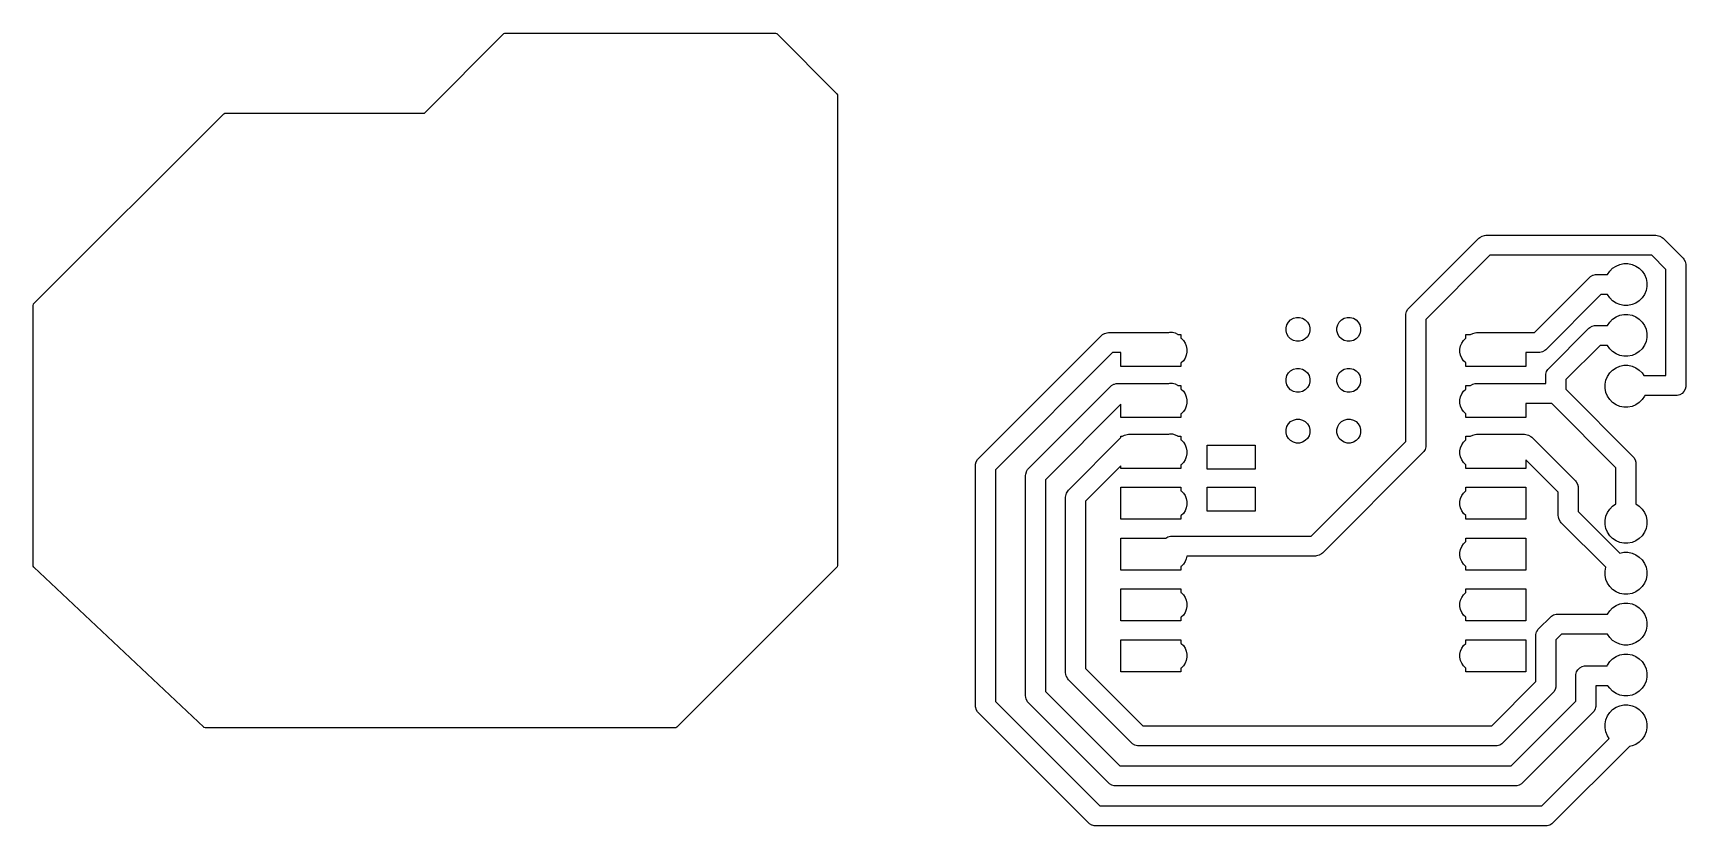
# Model space of a CAD drawing. Extents: x 37.4 to 120, y -83.5 to -43.9.
import ezdxf

# ---------------------------------------------------------------- set-up
doc = ezdxf.new("R2010")
doc.units = 0
doc.layers.add('BLACK', color=7, linetype='CONTINUOUS')

msp = doc.modelspace()

# ---------------------------------------------------------------- linework, layer by layer
at = {"layer": 'BLACK', "linetype": 'CONTINUOUS'}
for p, q in [((56.958578, -47.9), (60.929289, -43.929289)), ((60.929289, -43.929289), (60.984357, -43.901231)), ((60.984357, -43.901231), (61, -43.9)), ((61, -43.9), (74.5, -43.9)), ((74.5, -43.9), (74.558779, -43.919098)), ((74.558779, -43.919098), (74.570711, -43.929289)), ((74.570711, -43.929289), (77.570711, -46.929289)), ((77.570711, -46.929289), (77.598769, -46.984357)), ((77.598769, -46.984357), (77.6, -47)), ((77.6, -47), (77.6, -70.5)), ((46.929289, -47.929289), (46.984357, -47.901231)), ((46.984357, -47.901231), (47, -47.9)), ((47, -47.9), (56.958578, -47.9)), ((37.429289, -57.429289), (46.929289, -47.929289)), ((106.146447, -57.646447), (109.646446, -54.146447)), ((109.646446, -54.146447), (109.69561, -54.103331)), ((109.69561, -54.103331), (109.695619, -54.103323)), ((109.695619, -54.103323), (109.808658, -54.03806)), ((109.808658, -54.03806), (109.934737, -54.004277)), ((109.934737, -54.004277), (109.934752, -54.004277)), ((109.934752, -54.004277), (110, -54)), ((110, -54), (118.5, -54)), ((118.5, -54), (118.565248, -54.004277)), ((118.565248, -54.004277), (118.565263, -54.004277)), ((118.565263, -54.004277), (118.691342, -54.03806)), ((118.691342, -54.03806), (118.804381, -54.103323)), ((118.804381, -54.103323), (118.804396, -54.103338)), ((118.804396, -54.103338), (118.853553, -54.146447)), ((118.853553, -54.146447), (119.853554, -55.146447)), ((110.207107, -55), (107, -58.207106)), ((118.292894, -55), (110.207107, -55)), ((119, -55.707106), (118.292894, -55)), ((119.853554, -55.146447), (119.896669, -55.195611)), ((119.896669, -55.195611), (119.896677, -55.195619)), ((119.896677, -55.195619), (119.96194, -55.308658)), ((119.96194, -55.308658), (119.96194, -55.308659)), ((119.96194, -55.308659), (119.995723, -55.434737)), ((112.432894, -58.86), (115.186446, -56.106447)), ((115.186446, -56.106447), (115.23561, -56.063331)), ((115.23561, -56.063331), (115.235619, -56.063323)), ((115.235619, -56.063323), (115.348658, -55.99806)), ((115.348658, -55.99806), (115.35738, -55.995723)), ((115.35738, -55.995723), (115.474737, -55.964277)), ((115.474737, -55.964277), (115.474752, -55.964277)), ((115.474752, -55.964277), (115.54, -55.96)), ((115.54, -55.96), (116.077346, -55.96)), ((116.077346, -55.96), (116.188339, -55.793887)), ((116.188339, -55.793887), (116.333887, -55.648339)), ((116.333887, -55.648339), (116.505033, -55.533983)), ((116.505033, -55.533983), (116.695201, -55.455213)), ((116.695201, -55.455213), (116.897082, -55.415056)), ((116.897082, -55.415056), (117.102918, -55.415056)), ((117.102918, -55.415056), (117.304799, -55.455213)), ((117.304799, -55.455213), (117.494967, -55.533983)), ((117.494967, -55.533983), (117.666113, -55.648339)), ((117.666113, -55.648339), (117.811661, -55.793887)), ((117.811661, -55.793887), (117.926017, -55.965033)), ((117.926017, -55.965033), (118.004787, -56.155201)), ((118.004787, -56.155201), (118.044944, -56.357082)), ((119, -61), (119, -55.707106)), ((119.995723, -55.434737), (119.995723, -55.434752)), ((119.995723, -55.434752), (120, -55.5)), ((120, -55.5), (120, -61.5)), ((115.747107, -56.96), (112.993553, -59.713553)), ((116.077346, -56.96), (115.747107, -56.96)), ((116.188339, -57.126113), (116.077346, -56.96)), ((117.926017, -56.954967), (117.811661, -57.126113)), ((118.004787, -56.764799), (117.926017, -56.954967)), ((118.044944, -56.562918), (118.004787, -56.764799)), ((118.044944, -56.357082), (118.044944, -56.562918)), ((37.4, -57.5), (37.419098, -57.441221)), ((37.4, -70.5), (37.4, -57.5)), ((37.419098, -57.441221), (37.429289, -57.429289)), ((106.004277, -57.934737), (106.03806, -57.808658)), ((106.03806, -57.808658), (106.103323, -57.695619)), ((106.103323, -57.695619), (106.103338, -57.695603)), ((106.103338, -57.695603), (106.146447, -57.646447)), ((116.333887, -57.271661), (116.188339, -57.126113)), ((116.505033, -57.386017), (116.333887, -57.271661)), ((116.695201, -57.464787), (116.505033, -57.386017)), ((116.897082, -57.504944), (116.695201, -57.464787)), ((117.102918, -57.504944), (116.897082, -57.504944)), ((117.304799, -57.464787), (117.102918, -57.504944)), ((117.494967, -57.386017), (117.304799, -57.464787)), ((117.666113, -57.271661), (117.494967, -57.386017)), ((117.811661, -57.126113), (117.666113, -57.271661)), ((100.015133, -58.621684), (100.055672, -58.47039)), ((100.015133, -58.778316), (100.015133, -58.621684)), ((100.055672, -58.47039), (100.133988, -58.334743)), ((100.133988, -58.334743), (100.244743, -58.223988)), ((100.244743, -58.223988), (100.38039, -58.145672)), ((100.38039, -58.145672), (100.531684, -58.105133)), ((100.531684, -58.105133), (100.688316, -58.105133)), ((100.688316, -58.105133), (100.83961, -58.145672)), ((100.83961, -58.145672), (100.975257, -58.223988)), ((100.975257, -58.223988), (101.086012, -58.334743)), ((101.086012, -58.334743), (101.164328, -58.47039)), ((101.164328, -58.47039), (101.204867, -58.621684)), ((101.204867, -58.621684), (101.204867, -58.778316)), ((102.555133, -58.621684), (102.595672, -58.47039)), ((102.555133, -58.778316), (102.555133, -58.621684)), ((102.595672, -58.47039), (102.673988, -58.334743)), ((102.673988, -58.334743), (102.784743, -58.223988)), ((102.784743, -58.223988), (102.92039, -58.145672)), ((102.92039, -58.145672), (103.071684, -58.105133)), ((103.071684, -58.105133), (103.228316, -58.105133)), ((103.228316, -58.105133), (103.37961, -58.145672)), ((103.37961, -58.145672), (103.515257, -58.223988)), ((103.515257, -58.223988), (103.626012, -58.334743)), ((103.626012, -58.334743), (103.704328, -58.47039)), ((103.704328, -58.47039), (103.744867, -58.621684)), ((103.744867, -58.621684), (103.744867, -58.778316)), ((106, -58), (106.004277, -57.934752)), ((106, -64.292894), (106, -58)), ((106.004277, -57.934752), (106.004277, -57.934737)), ((107, -58.207106), (107, -64.5)), ((115.146447, -58.646447), (115.19561, -58.603331)), ((115.19561, -58.603331), (115.195619, -58.603323)), ((115.195619, -58.603323), (115.308658, -58.53806)), ((115.308658, -58.53806), (115.434737, -58.504277)), ((115.434737, -58.504277), (115.434752, -58.504277)), ((115.434752, -58.504277), (115.5, -58.5)), ((115.5, -58.5), (116.077346, -58.5)), ((116.077346, -58.5), (116.188339, -58.333887)), ((116.188339, -58.333887), (116.333887, -58.188339)), ((116.333887, -58.188339), (116.505033, -58.073983)), ((116.505033, -58.073983), (116.695201, -57.995213)), ((116.695201, -57.995213), (116.897082, -57.955056)), ((116.897082, -57.955056), (117.102918, -57.955056)), ((117.102918, -57.955056), (117.304799, -57.995213)), ((117.304799, -57.995213), (117.494967, -58.073983)), ((117.494967, -58.073983), (117.666113, -58.188339)), ((117.666113, -58.188339), (117.811661, -58.333887)), ((117.811661, -58.333887), (117.926017, -58.505033)), ((117.926017, -58.505033), (118.004787, -58.695201)), ((84.646447, -65.146447), (90.786446, -59.006447)), ((90.786446, -59.006447), (90.83561, -58.963331)), ((90.83561, -58.963331), (90.835619, -58.963323)), ((90.835619, -58.963323), (90.948658, -58.89806)), ((90.948658, -58.89806), (90.952308, -58.897082)), ((90.952308, -58.897082), (91.074737, -58.864277)), ((91.074737, -58.864277), (91.074752, -58.864277)), ((91.074752, -58.864277), (91.14, -58.86)), ((91.14, -58.86), (94.156058, -58.86)), ((94.156058, -58.86), (94.214737, -58.844277)), ((94.214737, -58.844277), (94.345263, -58.844277)), ((94.345263, -58.844277), (94.471342, -58.87806)), ((94.471342, -58.87806), (94.58438, -58.943324)), ((94.58438, -58.943324), (94.603396, -58.96)), ((94.603396, -58.96), (94.765, -58.96)), ((94.765, -58.96), (94.765, -59.13657)), ((94.765, -59.13657), (94.772515, -59.141592)), ((94.772515, -59.141592), (94.883408, -59.252485)), ((94.883408, -59.252485), (94.970537, -59.382883)), ((94.970537, -59.382883), (95.030552, -59.527772)), ((100.055672, -58.92961), (100.015133, -58.778316)), ((100.133988, -59.065257), (100.055672, -58.92961)), ((100.244743, -59.176012), (100.133988, -59.065257)), ((100.38039, -59.254328), (100.244743, -59.176012)), ((100.531684, -59.294867), (100.38039, -59.254328)), ((100.688316, -59.294867), (100.531684, -59.294867)), ((100.83961, -59.254328), (100.688316, -59.294867)), ((100.975257, -59.176012), (100.83961, -59.254328)), ((101.086012, -59.065257), (100.975257, -59.176012)), ((101.164328, -58.92961), (101.086012, -59.065257)), ((101.204867, -58.778316), (101.164328, -58.92961)), ((102.595672, -58.92961), (102.555133, -58.778316)), ((102.673988, -59.065257), (102.595672, -58.92961)), ((102.784743, -59.176012), (102.673988, -59.065257)), ((102.92039, -59.254328), (102.784743, -59.176012)), ((103.071684, -59.294867), (102.92039, -59.254328)), ((103.228316, -59.294867), (103.071684, -59.294867)), ((103.37961, -59.254328), (103.228316, -59.294867)), ((103.515257, -59.176012), (103.37961, -59.254328)), ((103.626012, -59.065257), (103.515257, -59.176012)), ((103.704328, -58.92961), (103.626012, -59.065257)), ((103.744867, -58.778316), (103.704328, -58.92961)), ((108.734448, -59.527772), (108.794463, -59.382883)), ((108.794463, -59.382883), (108.881592, -59.252485)), ((108.881592, -59.252485), (108.992485, -59.141592)), ((108.992485, -59.141592), (109, -59.13657)), ((109, -59.13657), (109, -58.96)), ((109, -58.96), (109.236375, -58.96)), ((109.236375, -58.96), (109.343658, -58.89806)), ((109.343658, -58.89806), (109.469737, -58.864278)), ((109.469737, -58.864278), (109.535, -58.86)), ((109.535, -58.86), (112.432894, -58.86)), ((113.146447, -60.646447), (115.146447, -58.646447)), ((118.004787, -59.304799), (117.926017, -59.494967)), ((118.004787, -58.695201), (118.044944, -58.897082)), ((118.044944, -59.102918), (118.004787, -59.304799)), ((118.044944, -58.897082), (118.044944, -59.102918)), ((91.347107, -59.86), (85.5, -65.707106)), ((91.765, -59.86), (91.347107, -59.86)), ((91.765, -60.56), (91.765, -59.86)), ((94.883408, -60.267515), (94.772515, -60.378408)), ((94.970537, -60.137117), (94.883408, -60.267515)), ((95.030552, -59.992228), (94.970537, -60.137117)), ((95.030552, -59.527772), (95.061148, -59.681586)), ((95.061148, -59.838414), (95.030552, -59.992228)), ((95.061148, -59.681586), (95.061148, -59.838414)), ((108.703852, -59.681586), (108.734448, -59.527772)), ((108.703852, -59.838414), (108.703852, -59.681586)), ((108.734448, -59.992228), (108.703852, -59.838414)), ((108.794463, -60.137117), (108.734448, -59.992228)), ((108.881592, -60.267515), (108.794463, -60.137117)), ((108.992485, -60.378408), (108.881592, -60.267515)), ((112.64, -59.86), (112, -59.86)), ((112, -59.86), (112, -60.56)), ((112.705248, -59.855723), (112.64, -59.86)), ((112.705263, -59.855723), (112.705248, -59.855723)), ((112.831342, -59.82194), (112.705263, -59.855723)), ((112.944381, -59.756677), (112.831342, -59.82194)), ((112.944396, -59.756661), (112.944381, -59.756677)), ((112.993553, -59.713553), (112.944396, -59.756661)), ((115.707106, -59.5), (114, -61.207106)), ((116.077346, -59.5), (115.707106, -59.5)), ((116.188339, -59.666113), (116.077346, -59.5)), ((116.333887, -59.811661), (116.188339, -59.666113)), ((116.505033, -59.926017), (116.333887, -59.811661)), ((116.695201, -60.004787), (116.505033, -59.926017)), ((116.897082, -60.044944), (116.695201, -60.004787)), ((117.102918, -60.044944), (116.897082, -60.044944)), ((117.304799, -60.004787), (117.102918, -60.044944)), ((117.494967, -59.926017), (117.304799, -60.004787)), ((117.666113, -59.811661), (117.494967, -59.926017)), ((117.811661, -59.666113), (117.666113, -59.811661)), ((117.926017, -59.494967), (117.811661, -59.666113)), ((94.765, -60.56), (91.765, -60.56)), ((94.772515, -60.378408), (94.765, -60.383429)), ((94.765, -60.383429), (94.765, -60.56)), ((100.015133, -61.161684), (100.055672, -61.01039)), ((100.055672, -61.01039), (100.133988, -60.874743)), ((100.133988, -60.874743), (100.244743, -60.763988)), ((100.244743, -60.763988), (100.38039, -60.685672)), ((100.38039, -60.685672), (100.531684, -60.645133)), ((100.531684, -60.645133), (100.688316, -60.645133)), ((100.688316, -60.645133), (100.83961, -60.685672)), ((100.83961, -60.685672), (100.975257, -60.763988)), ((100.975257, -60.763988), (101.086012, -60.874743)), ((101.086012, -60.874743), (101.164328, -61.01039)), ((101.164328, -61.01039), (101.204867, -61.161684)), ((102.555133, -61.161684), (102.595672, -61.01039)), ((102.595672, -61.01039), (102.673988, -60.874743)), ((102.673988, -60.874743), (102.784743, -60.763988)), ((102.784743, -60.763988), (102.92039, -60.685672)), ((102.92039, -60.685672), (103.071684, -60.645133)), ((103.071684, -60.645133), (103.228316, -60.645133)), ((103.228316, -60.645133), (103.37961, -60.685672)), ((103.37961, -60.685672), (103.515257, -60.763988)), ((103.515257, -60.763988), (103.626012, -60.874743)), ((103.626012, -60.874743), (103.704328, -61.01039)), ((103.704328, -61.01039), (103.744867, -61.161684)), ((109, -60.383429), (108.992485, -60.378408)), ((109, -60.56), (109, -60.383429)), ((112, -60.56), (109, -60.56)), ((113, -61), (113.004277, -60.934752)), ((113, -61.4), (113, -61)), ((113.004277, -60.934737), (113.03806, -60.808658)), ((113.004277, -60.934752), (113.004277, -60.934737)), ((113.03806, -60.808658), (113.103323, -60.695619)), ((113.103323, -60.695619), (113.103338, -60.695603)), ((113.103338, -60.695603), (113.146447, -60.646447)), ((115.995213, -61.235201), (116.073983, -61.045033)), ((116.073983, -61.045033), (116.188339, -60.873887)), ((116.188339, -60.873887), (116.333887, -60.728339)), ((116.333887, -60.728339), (116.505033, -60.613983)), ((116.505033, -60.613983), (116.695201, -60.535213)), ((116.695201, -60.535213), (116.897082, -60.495056)), ((116.897082, -60.495056), (117.102918, -60.495056)), ((117.102918, -60.495056), (117.304799, -60.535213)), ((117.304799, -60.535213), (117.494967, -60.613983)), ((117.494967, -60.613983), (117.666113, -60.728339)), ((117.666113, -60.728339), (117.811661, -60.873887)), ((117.811661, -60.873887), (117.895927, -61)), ((117.895927, -61), (119, -61)), ((87.146447, -65.646447), (91.246447, -61.546446)), ((91.246447, -61.546446), (91.295611, -61.50333)), ((91.295611, -61.50333), (91.295619, -61.503323)), ((91.295619, -61.503323), (91.408658, -61.43806)), ((91.408658, -61.43806), (91.435301, -61.43092)), ((91.435301, -61.43092), (91.534737, -61.404277)), ((91.534737, -61.404277), (91.534752, -61.404277)), ((91.534752, -61.404277), (91.6, -61.4)), ((91.6, -61.4), (94.156058, -61.4)), ((94.156058, -61.4), (94.214737, -61.384277)), ((94.214737, -61.384277), (94.345263, -61.384277)), ((94.345263, -61.384277), (94.471342, -61.41806)), ((94.471342, -61.41806), (94.58438, -61.483324)), ((94.58438, -61.483324), (94.603396, -61.5)), ((94.603396, -61.5), (94.765, -61.5)), ((94.765, -61.5), (94.765, -61.67657)), ((94.765, -61.67657), (94.772515, -61.681592)), ((94.772515, -61.681592), (94.883408, -61.792485)), ((94.883408, -61.792485), (94.970537, -61.922883)), ((94.970537, -61.922883), (95.030552, -62.067772)), ((100.015133, -61.318316), (100.015133, -61.161684)), ((100.055672, -61.46961), (100.015133, -61.318316)), ((100.133988, -61.605257), (100.055672, -61.46961)), ((100.244743, -61.716012), (100.133988, -61.605257)), ((100.38039, -61.794328), (100.244743, -61.716012)), ((100.531684, -61.834867), (100.38039, -61.794328)), ((100.688316, -61.834867), (100.531684, -61.834867)), ((100.83961, -61.794328), (100.688316, -61.834867)), ((100.975257, -61.716012), (100.83961, -61.794328)), ((101.086012, -61.605257), (100.975257, -61.716012)), ((101.164328, -61.46961), (101.086012, -61.605257)), ((101.204867, -61.318316), (101.164328, -61.46961)), ((101.204867, -61.161684), (101.204867, -61.318316)), ((102.555133, -61.318316), (102.555133, -61.161684)), ((102.595672, -61.46961), (102.555133, -61.318316)), ((102.673988, -61.605257), (102.595672, -61.46961)), ((102.784743, -61.716012), (102.673988, -61.605257)), ((102.92039, -61.794328), (102.784743, -61.716012)), ((103.071684, -61.834867), (102.92039, -61.794328)), ((103.228316, -61.834867), (103.071684, -61.834867)), ((103.37961, -61.794328), (103.228316, -61.834867)), ((103.515257, -61.716012), (103.37961, -61.794328)), ((103.626012, -61.605257), (103.515257, -61.716012)), ((103.704328, -61.46961), (103.626012, -61.605257)), ((103.744867, -61.318316), (103.704328, -61.46961)), ((103.744867, -61.161684), (103.744867, -61.318316)), ((108.734448, -62.067772), (108.794463, -61.922883)), ((108.794463, -61.922883), (108.881592, -61.792485)), ((108.881592, -61.792485), (108.992485, -61.681592)), ((108.992485, -61.681592), (109, -61.67657)), ((109, -61.67657), (109, -61.5)), ((109, -61.5), (109.236375, -61.5)), ((109.236375, -61.5), (109.343658, -61.43806)), ((109.343658, -61.43806), (109.469737, -61.404278)), ((109.469737, -61.404278), (109.535, -61.4)), ((109.535, -61.4), (113, -61.4)), ((114, -61.207106), (114, -61.692893)), ((114, -61.692893), (117.353553, -65.046446)), ((115.955056, -61.437082), (115.995213, -61.235201)), ((115.955056, -61.642918), (115.955056, -61.437082)), ((115.995213, -61.844799), (115.955056, -61.642918)), ((116.073983, -62.034967), (115.995213, -61.844799)), ((119.804381, -61.896677), (119.691342, -61.96194)), ((119.896677, -61.804381), (119.804381, -61.896677)), ((119.96194, -61.691342), (119.896677, -61.804381)), ((119.995722, -61.565263), (119.96194, -61.691342)), ((120, -61.5), (119.995722, -61.565263)), ((91.765, -62.442106), (88, -66.207106)), ((91.765, -63.1), (91.765, -62.442106)), ((94.970537, -62.677117), (94.883408, -62.807515)), ((95.030552, -62.532228), (94.970537, -62.677117)), ((95.030552, -62.067772), (95.061148, -62.221586)), ((95.061148, -62.378414), (95.030552, -62.532228)), ((95.061148, -62.221586), (95.061148, -62.378414)), ((108.703852, -62.221586), (108.734448, -62.067772)), ((108.703852, -62.378414), (108.703852, -62.221586)), ((108.734448, -62.532228), (108.703852, -62.378414)), ((108.794463, -62.677117), (108.734448, -62.532228)), ((108.881592, -62.807515), (108.794463, -62.677117)), ((113.292894, -62.4), (112, -62.4)), ((112, -62.4), (112, -63.1)), ((116.5, -65.607106), (113.292894, -62.4)), ((116.188339, -62.206113), (116.073983, -62.034967)), ((116.333887, -62.351661), (116.188339, -62.206113)), ((116.505033, -62.466017), (116.333887, -62.351661)), ((116.695201, -62.544787), (116.505033, -62.466017)), ((116.897082, -62.584944), (116.695201, -62.544787)), ((117.102918, -62.584944), (116.897082, -62.584944)), ((117.304799, -62.544787), (117.102918, -62.584944)), ((117.494967, -62.466017), (117.304799, -62.544787)), ((117.666113, -62.351661), (117.494967, -62.466017)), ((117.811661, -62.206113), (117.666113, -62.351661)), ((117.926017, -62.034967), (117.811661, -62.206113)), ((117.940501, -62), (117.926017, -62.034967)), ((119.5, -62), (117.940501, -62)), ((119.565263, -61.995722), (119.5, -62)), ((119.691342, -61.96194), (119.565263, -61.995722)), ((94.765, -63.1), (91.765, -63.1)), ((94.772515, -62.918408), (94.765, -62.923429)), ((94.765, -62.923429), (94.765, -63.1)), ((94.883408, -62.807515), (94.772515, -62.918408)), ((100.015133, -63.701684), (100.055672, -63.55039)), ((100.055672, -63.55039), (100.133988, -63.414743)), ((100.133988, -63.414743), (100.244743, -63.303988)), ((100.244743, -63.303988), (100.38039, -63.225672)), ((100.38039, -63.225672), (100.531684, -63.185133)), ((100.531684, -63.185133), (100.688316, -63.185133)), ((100.688316, -63.185133), (100.83961, -63.225672)), ((100.83961, -63.225672), (100.975257, -63.303988)), ((100.975257, -63.303988), (101.086012, -63.414743)), ((101.086012, -63.414743), (101.164328, -63.55039)), ((101.164328, -63.55039), (101.204867, -63.701684)), ((102.555133, -63.701684), (102.595672, -63.55039)), ((102.595672, -63.55039), (102.673988, -63.414743)), ((102.673988, -63.414743), (102.784743, -63.303988)), ((102.784743, -63.303988), (102.92039, -63.225672)), ((102.92039, -63.225672), (103.071684, -63.185133)), ((103.071684, -63.185133), (103.228316, -63.185133)), ((103.228316, -63.185133), (103.37961, -63.225672)), ((103.37961, -63.225672), (103.515257, -63.303988)), ((103.515257, -63.303988), (103.626012, -63.414743)), ((103.626012, -63.414743), (103.704328, -63.55039)), ((103.704328, -63.55039), (103.744867, -63.701684)), ((108.992485, -62.918408), (108.881592, -62.807515)), ((109, -62.923429), (108.992485, -62.918408)), ((109, -63.1), (109, -62.923429)), ((112, -63.1), (109, -63.1)), ((89.146447, -66.724447), (91.765, -64.105893)), ((91.765, -64.105893), (91.765, -64.04)), ((91.765, -64.04), (91.839375, -64.04)), ((91.839375, -64.04), (91.946658, -63.97806)), ((91.946658, -63.97806), (92.072737, -63.944277)), ((92.072737, -63.944277), (92.072752, -63.944277)), ((92.072752, -63.944277), (92.138, -63.94)), ((92.138, -63.94), (94.156058, -63.94)), ((94.156058, -63.94), (94.214737, -63.924277)), ((94.214737, -63.924277), (94.345263, -63.924277)), ((94.345263, -63.924277), (94.471342, -63.95806)), ((94.471342, -63.95806), (94.58438, -64.023324)), ((94.58438, -64.023324), (94.603396, -64.04)), ((94.603396, -64.04), (94.765, -64.04)), ((94.765, -64.04), (94.765, -64.21657)), ((94.765, -64.21657), (94.772515, -64.221592)), ((94.772515, -64.221592), (94.883408, -64.332485)), ((94.883408, -64.332485), (94.970537, -64.462883)), ((100.015133, -63.858316), (100.015133, -63.701684)), ((100.055672, -64.00961), (100.015133, -63.858316)), ((100.133988, -64.145257), (100.055672, -64.00961)), ((100.244743, -64.256012), (100.133988, -64.145257)), ((100.38039, -64.334328), (100.244743, -64.256012)), ((100.531684, -64.374867), (100.38039, -64.334328)), ((100.688316, -64.374867), (100.531684, -64.374867)), ((100.83961, -64.334328), (100.688316, -64.374867)), ((100.975257, -64.256012), (100.83961, -64.334328)), ((101.086012, -64.145257), (100.975257, -64.256012)), ((101.164328, -64.00961), (101.086012, -64.145257)), ((101.204867, -63.858316), (101.164328, -64.00961)), ((101.204867, -63.701684), (101.204867, -63.858316)), ((101.272894, -69.02), (106, -64.292894)), ((102.555133, -63.858316), (102.555133, -63.701684)), ((102.595672, -64.00961), (102.555133, -63.858316)), ((102.673988, -64.145257), (102.595672, -64.00961)), ((102.784743, -64.256012), (102.673988, -64.145257)), ((102.92039, -64.334328), (102.784743, -64.256012)), ((103.071684, -64.374867), (102.92039, -64.334328)), ((103.228316, -64.374867), (103.071684, -64.374867)), ((103.37961, -64.334328), (103.228316, -64.374867)), ((103.515257, -64.256012), (103.37961, -64.334328)), ((103.626012, -64.145257), (103.515257, -64.256012)), ((103.704328, -64.00961), (103.626012, -64.145257)), ((103.744867, -63.858316), (103.704328, -64.00961)), ((103.744867, -63.701684), (103.744867, -63.858316)), ((108.794463, -64.462883), (108.881592, -64.332485)), ((108.881592, -64.332485), (108.992485, -64.221592)), ((108.992485, -64.221592), (109, -64.21657)), ((109, -64.21657), (109, -64.04)), ((109, -64.04), (109.236375, -64.04)), ((109.236375, -64.04), (109.343658, -63.97806)), ((109.343658, -63.97806), (109.469737, -63.944278)), ((109.469737, -63.944278), (109.535, -63.94)), ((109.535, -63.94), (111.94, -63.94)), ((111.94, -63.94), (112.005248, -63.944277)), ((112.005248, -63.944277), (112.005263, -63.944277)), ((112.005263, -63.944277), (112.131342, -63.97806)), ((112.131342, -63.97806), (112.244381, -64.043323)), ((112.244381, -64.043323), (112.244396, -64.043338)), ((112.244396, -64.043338), (112.293553, -64.086447)), ((112.293553, -64.086447), (114.473554, -66.266447)), ((84.53806, -65.308658), (84.603323, -65.195619)), ((84.603323, -65.195619), (84.603338, -65.195603)), ((84.603338, -65.195603), (84.646447, -65.146447)), ((94.970537, -65.217117), (94.883408, -65.347515)), ((94.970537, -64.462883), (95.030552, -64.607772)), ((95.030552, -65.072228), (94.970537, -65.217117)), ((95.030552, -64.607772), (95.061148, -64.761586)), ((95.061148, -64.918414), (95.030552, -65.072228)), ((95.061148, -64.761586), (95.061148, -64.918414)), ((96.08, -65.68), (96.08, -64.48)), ((96.08, -64.48), (98.48, -64.48)), ((98.48, -64.48), (98.48, -65.68)), ((106.853553, -64.853553), (101.833553, -69.873553)), ((106.896668, -64.804389), (106.853553, -64.853553)), ((106.896677, -64.804381), (106.896668, -64.804389)), ((106.96194, -64.691342), (106.896677, -64.804381)), ((106.978017, -64.631341), (106.96194, -64.691342)), ((106.995723, -64.565263), (106.978017, -64.631341)), ((107, -64.5), (106.995723, -64.565247)), ((106.995723, -64.565247), (106.995723, -64.565263)), ((108.703852, -64.761586), (108.734448, -64.607772)), ((108.703852, -64.918414), (108.703852, -64.761586)), ((108.734448, -65.072228), (108.703852, -64.918414)), ((108.734448, -64.607772), (108.794463, -64.462883)), ((108.794463, -65.217117), (108.734448, -65.072228)), ((108.881592, -65.347515), (108.794463, -65.217117)), ((113.62, -66.827106), (112, -65.207106)), ((112, -65.207106), (112, -65.64)), ((117.353553, -65.046446), (117.396668, -65.09561)), ((117.396668, -65.09561), (117.396677, -65.095619)), ((117.396677, -65.095619), (117.46194, -65.208658)), ((117.46194, -65.208658), (117.495723, -65.334737)), ((84.5, -65.5), (84.504277, -65.434752)), ((84.5, -77.5), (84.5, -65.5)), ((84.504277, -65.434737), (84.53806, -65.308658)), ((84.504277, -65.434752), (84.504277, -65.434737)), ((85.5, -65.707106), (85.5, -77.292893)), ((87, -66), (87.004277, -65.934752)), ((87, -77), (87, -66)), ((87.004277, -65.934737), (87.03806, -65.808658)), ((87.004277, -65.934752), (87.004277, -65.934737)), ((87.03806, -65.808658), (87.044978, -65.796676)), ((87.044978, -65.796676), (87.103323, -65.695619)), ((87.103323, -65.695619), (87.103338, -65.695603)), ((87.103338, -65.695603), (87.146447, -65.646447)), ((91.765, -65.520106), (90, -67.285106)), ((91.765, -65.64), (91.765, -65.520106)), ((94.765, -65.64), (91.765, -65.64)), ((94.772515, -65.458408), (94.765, -65.463429)), ((94.765, -65.463429), (94.765, -65.64)), ((94.883408, -65.347515), (94.772515, -65.458408)), ((98.48, -65.68), (96.08, -65.68)), ((108.992485, -65.458408), (108.881592, -65.347515)), ((109, -65.463429), (108.992485, -65.458408)), ((109, -65.64), (109, -65.463429)), ((112, -65.64), (109, -65.64)), ((116.5, -67.417345), (116.5, -65.607106)), ((117.495723, -65.334737), (117.495723, -65.334752)), ((117.495723, -65.334752), (117.5, -65.4)), ((117.5, -65.4), (117.5, -67.417345)), ((88, -66.207106), (88, -76.792893)), ((89.004277, -67.012737), (89.03806, -66.886658)), ((89.03806, -66.886658), (89.046243, -66.872485)), ((89.046243, -66.872485), (89.103323, -66.773619)), ((89.103323, -66.773619), (89.103338, -66.773603)), ((89.103338, -66.773603), (89.146447, -66.724447)), ((91.765, -68.18), (91.765, -66.58)), ((91.765, -66.58), (94.765, -66.58)), ((94.765, -66.58), (94.765, -66.75657)), ((94.765, -66.75657), (94.772515, -66.761592)), ((94.772515, -66.761592), (94.883408, -66.872485)), ((94.883408, -66.872485), (94.970537, -67.002883)), ((96.08, -67.78), (96.08, -66.58)), ((96.08, -66.58), (98.48, -66.58)), ((98.48, -66.58), (98.48, -67.78)), ((108.794463, -67.002883), (108.881592, -66.872485)), ((108.881592, -66.872485), (108.992485, -66.761592)), ((108.992485, -66.761592), (109, -66.75657)), ((109, -66.75657), (109, -66.58)), ((109, -66.58), (112, -66.58)), ((112, -66.58), (112, -68.18)), ((113.62, -68), (113.62, -66.827106)), ((114.473554, -66.266447), (114.516669, -66.315611)), ((114.516669, -66.315611), (114.516677, -66.315619)), ((114.516677, -66.315619), (114.58194, -66.428658)), ((114.58194, -66.428658), (114.58194, -66.428659)), ((114.58194, -66.428659), (114.615723, -66.554737)), ((114.615723, -66.554737), (114.615723, -66.554752)), ((114.615723, -66.554752), (114.62, -66.62)), ((114.62, -66.62), (114.62, -67.792894)), ((89, -67.078), (89.004277, -67.012752)), ((89, -75.850235), (89, -67.078)), ((89.004277, -67.012752), (89.004277, -67.012737)), ((90, -67.285106), (90, -75.643128)), ((94.970537, -67.002883), (95.030552, -67.147772)), ((95.030552, -67.612228), (94.970537, -67.757117)), ((95.030552, -67.147772), (95.061148, -67.301586)), ((95.061148, -67.458414), (95.030552, -67.612228)), ((95.061148, -67.301586), (95.061148, -67.458414)), ((108.703852, -67.301586), (108.734448, -67.147772)), ((108.703852, -67.458414), (108.703852, -67.301586)), ((108.734448, -67.612228), (108.703852, -67.458414)), ((108.734448, -67.147772), (108.794463, -67.002883)), ((108.794463, -67.757117), (108.734448, -67.612228)), ((116.073983, -67.845033), (116.188339, -67.673887)), ((116.188339, -67.673887), (116.333887, -67.528339)), ((116.333887, -67.528339), (116.5, -67.417345)), ((117.5, -67.417345), (117.666113, -67.528339)), ((117.666113, -67.528339), (117.811661, -67.673887)), ((117.811661, -67.673887), (117.926017, -67.845033)), ((94.765, -68.18), (91.765, -68.18)), ((94.772515, -67.998408), (94.765, -68.003429)), ((94.765, -68.003429), (94.765, -68.18)), ((94.883408, -67.887515), (94.772515, -67.998408)), ((94.970537, -67.757117), (94.883408, -67.887515)), ((98.48, -67.78), (96.08, -67.78)), ((108.881592, -67.887515), (108.794463, -67.757117)), ((108.992485, -67.998408), (108.881592, -67.887515)), ((109, -68.003429), (108.992485, -67.998408)), ((109, -68.18), (109, -68.003429)), ((112, -68.18), (109, -68.18)), ((113.624277, -68.065247), (113.62, -68)), ((113.624277, -68.065263), (113.624277, -68.065247)), ((113.645791, -68.145552), (113.624277, -68.065263)), ((113.65806, -68.191342), (113.645791, -68.145552)), ((113.723323, -68.304381), (113.65806, -68.191342)), ((113.723338, -68.304396), (113.723323, -68.304381)), ((113.766447, -68.353553), (113.723338, -68.304396)), ((115.994032, -70.581138), (113.766447, -68.353553)), ((114.62, -67.792894), (116.701138, -69.874032)), ((115.955056, -68.237082), (115.995213, -68.035201)), ((115.955056, -68.442918), (115.955056, -68.237082)), ((115.995213, -68.644799), (115.955056, -68.442918)), ((115.995213, -68.035201), (116.073983, -67.845033)), ((117.926017, -67.845033), (118.004787, -68.035201)), ((118.004787, -68.035201), (118.044944, -68.237082)), ((118.044944, -68.442918), (118.004787, -68.644799)), ((118.044944, -68.237082), (118.044944, -68.442918)), ((91.765, -70.72), (91.765, -69.12)), ((91.765, -69.12), (94.001375, -69.12)), ((94.001375, -69.12), (94.108658, -69.05806)), ((94.108658, -69.05806), (94.234737, -69.024278)), ((94.234737, -69.024278), (94.3, -69.02)), ((94.3, -69.02), (101.272894, -69.02)), ((108.881592, -69.412485), (108.992485, -69.301592)), ((108.992485, -69.301592), (109, -69.29657)), ((109, -69.29657), (109, -69.12)), ((109, -69.12), (112, -69.12)), ((112, -69.12), (112, -70.72)), ((116.073983, -68.834967), (115.995213, -68.644799)), ((116.188339, -69.006113), (116.073983, -68.834967)), ((116.333887, -69.151661), (116.188339, -69.006113)), ((116.505033, -69.266017), (116.333887, -69.151661)), ((116.695201, -69.344787), (116.505033, -69.266017)), ((116.897082, -69.384944), (116.695201, -69.344787)), ((117.304799, -69.344787), (117.102918, -69.384944)), ((117.494967, -69.266017), (117.304799, -69.344787)), ((117.666113, -69.151661), (117.494967, -69.266017)), ((117.811661, -69.006113), (117.666113, -69.151661)), ((117.926017, -68.834967), (117.811661, -69.006113)), ((118.004787, -68.644799), (117.926017, -68.834967)), ((95.030552, -70.152228), (94.970537, -70.297117)), ((95.056854, -70.02), (95.030552, -70.152228)), ((101.48, -70.02), (95.056854, -70.02)), ((101.545248, -70.015723), (101.48, -70.02)), ((101.545263, -70.015723), (101.545248, -70.015723)), ((101.671342, -69.98194), (101.545263, -70.015723)), ((101.784381, -69.916677), (101.671342, -69.98194)), ((101.784396, -69.916661), (101.784381, -69.916677)), ((101.833553, -69.873553), (101.784396, -69.916661)), ((108.703852, -69.841586), (108.734448, -69.687772)), ((108.703852, -69.998414), (108.703852, -69.841586)), ((108.734448, -70.152228), (108.703852, -69.998414)), ((108.734448, -69.687772), (108.794463, -69.542883)), ((108.794463, -70.297117), (108.734448, -70.152228)), ((108.794463, -69.542883), (108.881592, -69.412485)), ((116.701138, -69.874032), (116.897082, -69.835056)), ((117.102918, -69.384944), (116.897082, -69.384944)), ((116.897082, -69.835056), (117.102918, -69.835056)), ((117.102918, -69.835056), (117.304799, -69.875213)), ((117.304799, -69.875213), (117.494967, -69.953983)), ((117.494967, -69.953983), (117.666113, -70.068339)), ((117.666113, -70.068339), (117.811661, -70.213887)), ((37.40175, -70.518628), (37.4, -70.5)), ((37.431464, -70.57282), (37.40175, -70.518628)), ((45.931464, -78.57282), (37.431464, -70.57282)), ((77.570711, -70.570711), (69.570711, -78.570711)), ((77.580902, -70.558779), (77.570711, -70.570711)), ((77.6, -70.5), (77.580902, -70.558779)), ((94.765, -70.72), (91.765, -70.72)), ((94.772515, -70.538408), (94.765, -70.543429)), ((94.765, -70.543429), (94.765, -70.72)), ((94.883408, -70.427515), (94.772515, -70.538408)), ((94.970537, -70.297117), (94.883408, -70.427515)), ((108.881592, -70.427515), (108.794463, -70.297117)), ((108.992485, -70.538408), (108.881592, -70.427515)), ((109, -70.543429), (108.992485, -70.538408)), ((109, -70.72), (109, -70.543429)), ((112, -70.72), (109, -70.72)), ((115.955056, -70.777082), (115.994032, -70.581138)), ((115.955056, -70.982918), (115.955056, -70.777082)), ((115.995213, -71.184799), (115.955056, -70.982918)), ((117.811661, -70.213887), (117.926017, -70.385033)), ((117.926017, -70.385033), (118.004787, -70.575201)), ((118.004787, -70.575201), (118.044944, -70.777082)), ((118.044944, -70.982918), (118.004787, -71.184799)), ((118.044944, -70.777082), (118.044944, -70.982918)), ((91.765, -73.26), (91.765, -71.66)), ((91.765, -71.66), (94.765, -71.66)), ((94.765, -71.66), (94.765, -71.83657)), ((94.765, -71.83657), (94.772515, -71.841592)), ((94.772515, -71.841592), (94.883408, -71.952485)), ((108.881592, -71.952485), (108.992485, -71.841592)), ((108.992485, -71.841592), (109, -71.83657)), ((109, -71.83657), (109, -71.66)), ((109, -71.66), (112, -71.66)), ((112, -71.66), (112, -73.26)), ((116.073983, -71.374967), (115.995213, -71.184799)), ((116.188339, -71.546113), (116.073983, -71.374967)), ((116.333887, -71.691661), (116.188339, -71.546113)), ((116.505033, -71.806017), (116.333887, -71.691661)), ((116.695201, -71.884787), (116.505033, -71.806017)), ((117.494967, -71.806017), (117.304799, -71.884787)), ((117.666113, -71.691661), (117.494967, -71.806017)), ((117.811661, -71.546113), (117.666113, -71.691661)), ((117.926017, -71.374967), (117.811661, -71.546113)), ((118.004787, -71.184799), (117.926017, -71.374967)), ((94.883408, -71.952485), (94.970537, -72.082883)), ((94.970537, -72.082883), (95.030552, -72.227772)), ((95.030552, -72.227772), (95.061148, -72.381586)), ((95.061148, -72.538414), (95.030552, -72.692228)), ((95.061148, -72.381586), (95.061148, -72.538414)), ((108.703852, -72.381586), (108.734448, -72.227772)), ((108.703852, -72.538414), (108.703852, -72.381586)), ((108.734448, -72.692228), (108.703852, -72.538414)), ((108.734448, -72.227772), (108.794463, -72.082883)), ((108.794463, -72.082883), (108.881592, -71.952485)), ((116.188339, -72.753887), (116.333887, -72.608339)), ((116.333887, -72.608339), (116.505033, -72.493983)), ((116.505033, -72.493983), (116.695201, -72.415213)), ((116.897082, -71.924944), (116.695201, -71.884787)), ((116.695201, -72.415213), (116.897082, -72.375056)), ((117.102918, -71.924944), (116.897082, -71.924944)), ((116.897082, -72.375056), (117.102918, -72.375056)), ((117.304799, -71.884787), (117.102918, -71.924944)), ((117.102918, -72.375056), (117.304799, -72.415213)), ((117.304799, -72.415213), (117.494967, -72.493983)), ((117.494967, -72.493983), (117.666113, -72.608339)), ((117.666113, -72.608339), (117.811661, -72.753887)), ((94.765, -73.26), (91.765, -73.26)), ((94.772515, -73.078408), (94.765, -73.083429)), ((94.765, -73.083429), (94.765, -73.26)), ((94.883408, -72.967515), (94.772515, -73.078408)), ((94.970537, -72.837117), (94.883408, -72.967515)), ((95.030552, -72.692228), (94.970537, -72.837117)), ((108.794463, -72.837117), (108.734448, -72.692228)), ((108.881592, -72.967515), (108.794463, -72.837117)), ((108.992485, -73.078408), (108.881592, -72.967515)), ((109, -73.083429), (108.992485, -73.078408)), ((109, -73.26), (109, -73.083429)), ((112, -73.26), (109, -73.26)), ((112.646447, -73.646447), (113.226447, -73.066447)), ((113.226447, -73.066447), (113.275603, -73.023338)), ((113.275603, -73.023338), (113.275619, -73.023323)), ((113.275619, -73.023323), (113.388658, -72.95806)), ((113.388658, -72.95806), (113.514737, -72.924277)), ((113.514737, -72.924277), (113.514752, -72.924277)), ((113.514752, -72.924277), (113.58, -72.92)), ((113.58, -72.92), (116.077346, -72.92)), ((116.077346, -72.92), (116.188339, -72.753887)), ((117.811661, -72.753887), (117.926017, -72.925033)), ((117.926017, -72.925033), (118.004787, -73.115201)), ((118.004787, -73.115201), (118.044944, -73.317082)), ((118.044944, -73.317082), (118.044944, -73.522918)), ((91.765, -75.8), (91.765, -74.2)), ((91.765, -74.2), (94.765, -74.2)), ((94.765, -74.2), (94.765, -74.37657)), ((109, -74.37657), (109, -74.2)), ((109, -74.2), (112, -74.2)), ((112, -74.2), (112, -75.8)), ((112.5, -74), (112.504277, -73.934752)), ((112.5, -76.292894), (112.5, -74)), ((112.504277, -73.934737), (112.53806, -73.808658)), ((112.504277, -73.934752), (112.504277, -73.934737)), ((112.53806, -73.808658), (112.558328, -73.773553)), ((112.558328, -73.773553), (112.603323, -73.695619)), ((112.603323, -73.695619), (112.603338, -73.695603)), ((112.603338, -73.695603), (112.646447, -73.646447)), ((113.787106, -73.92), (113.5, -74.207106)), ((113.5, -74.207106), (113.5, -76.5)), ((116.077346, -73.92), (113.787106, -73.92)), ((116.188339, -74.086113), (116.077346, -73.92)), ((116.333887, -74.231661), (116.188339, -74.086113)), ((116.505033, -74.346017), (116.333887, -74.231661)), ((117.666113, -74.231661), (117.494967, -74.346017)), ((117.811661, -74.086113), (117.666113, -74.231661)), ((117.926017, -73.914967), (117.811661, -74.086113)), ((118.004787, -73.724799), (117.926017, -73.914967)), ((118.044944, -73.522918), (118.004787, -73.724799)), ((94.765, -74.37657), (94.772515, -74.381592)), ((94.772515, -74.381592), (94.883408, -74.492485)), ((94.883408, -74.492485), (94.970537, -74.622883)), ((94.970537, -74.622883), (95.030552, -74.767772)), ((95.030552, -74.767772), (95.061148, -74.921586)), ((95.061148, -75.078414), (95.030552, -75.232228)), ((95.061148, -74.921586), (95.061148, -75.078414)), ((108.703852, -74.921586), (108.734448, -74.767772)), ((108.703852, -75.078414), (108.703852, -74.921586)), ((108.734448, -75.232228), (108.703852, -75.078414)), ((108.734448, -74.767772), (108.794463, -74.622883)), ((108.794463, -74.622883), (108.881592, -74.492485)), ((108.881592, -74.492485), (108.992485, -74.381592)), ((108.992485, -74.381592), (109, -74.37657)), ((116.188339, -75.293887), (116.333887, -75.148339)), ((116.333887, -75.148339), (116.505033, -75.033983)), ((116.695201, -74.424787), (116.505033, -74.346017)), ((116.505033, -75.033983), (116.695201, -74.955213)), ((116.897082, -74.464944), (116.695201, -74.424787)), ((116.695201, -74.955213), (116.897082, -74.915056)), ((117.102918, -74.464944), (116.897082, -74.464944)), ((116.897082, -74.915056), (117.102918, -74.915056)), ((117.304799, -74.424787), (117.102918, -74.464944)), ((117.102918, -74.915056), (117.304799, -74.955213)), ((117.494967, -74.346017), (117.304799, -74.424787)), ((117.304799, -74.955213), (117.494967, -75.033983)), ((117.494967, -75.033983), (117.666113, -75.148339)), ((117.666113, -75.148339), (117.811661, -75.293887)), ((89.004277, -75.915482), (89, -75.850235)), ((89.004277, -75.915498), (89.004277, -75.915482)), ((89.033689, -76.025263), (89.004277, -75.915498)), ((90, -75.643128), (92.856872, -78.5)), ((94.765, -75.8), (91.765, -75.8)), ((94.772515, -75.618408), (94.765, -75.623429)), ((94.765, -75.623429), (94.765, -75.8)), ((94.883408, -75.507515), (94.772515, -75.618408)), ((94.970537, -75.377117), (94.883408, -75.507515)), ((95.030552, -75.232228), (94.970537, -75.377117)), ((108.794463, -75.377117), (108.734448, -75.232228)), ((108.881592, -75.507515), (108.794463, -75.377117)), ((108.992485, -75.618408), (108.881592, -75.507515)), ((109, -75.623429), (108.992485, -75.618408)), ((109, -75.8), (109, -75.623429)), ((112, -75.8), (109, -75.8)), ((114.5, -76), (114.504278, -75.934737)), ((114.504278, -75.934737), (114.53806, -75.808658)), ((114.53806, -75.808658), (114.603323, -75.695619)), ((114.603323, -75.695619), (114.695619, -75.603323)), ((114.695619, -75.603323), (114.808658, -75.53806)), ((114.808658, -75.53806), (114.934737, -75.504278)), ((114.934737, -75.504278), (115, -75.5)), ((115, -75.5), (116.059499, -75.5)), ((116.059499, -75.5), (116.073983, -75.465033)), ((116.073983, -75.465033), (116.188339, -75.293887)), ((117.811661, -75.293887), (117.926017, -75.465033)), ((117.926017, -75.465033), (118.004787, -75.655201)), ((118.004787, -75.655201), (118.044944, -75.857082)), ((118.044944, -75.857082), (118.044944, -76.062918)), ((88, -76.792893), (91.707107, -80.5)), ((89.03806, -76.041577), (89.033689, -76.025263)), ((89.103323, -76.154616), (89.03806, -76.041577)), ((89.103338, -76.154631), (89.103323, -76.154616)), ((89.146447, -76.203788), (89.103338, -76.154631)), ((92.296211, -79.353553), (89.146447, -76.203788)), ((110.292894, -78.5), (112.5, -76.292894)), ((113.396661, -76.804396), (113.353553, -76.853553)), ((113.396677, -76.804381), (113.396661, -76.804396)), ((113.46194, -76.691342), (113.396677, -76.804381)), ((113.495723, -76.565263), (113.46194, -76.691342)), ((113.5, -76.5), (113.495723, -76.565247)), ((113.495723, -76.565247), (113.495723, -76.565263)), ((114.5, -77.272893), (114.5, -76)), ((116.104073, -76.5), (115.5, -76.5)), ((115.5, -76.5), (115.5, -77.48)), ((116.188339, -76.626113), (116.104073, -76.5)), ((116.333887, -76.771661), (116.188339, -76.626113)), ((116.505033, -76.886017), (116.333887, -76.771661)), ((117.666113, -76.771661), (117.494967, -76.886017)), ((117.811661, -76.626113), (117.666113, -76.771661)), ((117.926017, -76.454967), (117.811661, -76.626113)), ((118.004787, -76.264799), (117.926017, -76.454967)), ((118.044944, -76.062918), (118.004787, -76.264799)), ((84.504277, -77.565247), (84.5, -77.5)), ((84.504277, -77.565263), (84.504277, -77.565247)), ((84.506614, -77.573983), (84.504277, -77.565263)), ((84.53806, -77.691342), (84.506614, -77.573983)), ((85.5, -77.292893), (90.707107, -82.5)), ((87.004277, -77.065247), (87, -77)), ((87.004277, -77.065263), (87.004277, -77.065247)), ((87.033847, -77.175619), (87.004277, -77.065263)), ((87.03806, -77.191342), (87.033847, -77.175619)), ((87.103323, -77.304381), (87.03806, -77.191342)), ((87.103338, -77.304396), (87.103323, -77.304381)), ((87.146447, -77.353553), (87.103338, -77.304396)), ((91.146446, -81.353553), (87.146447, -77.353553)), ((113.353553, -76.853553), (110.853553, -79.353553)), ((111.272894, -80.5), (114.5, -77.272893)), ((115.488027, -77.573983), (115.46194, -77.671342)), ((115.495723, -77.545263), (115.488027, -77.573983)), ((115.5, -77.48), (115.495723, -77.545247)), ((115.495723, -77.545247), (115.495723, -77.545263)), ((116.333887, -77.688339), (116.505033, -77.573983)), ((116.695201, -76.964787), (116.505033, -76.886017)), ((116.505033, -77.573983), (116.695201, -77.495213)), ((116.897082, -77.004944), (116.695201, -76.964787)), ((116.695201, -77.495213), (116.897082, -77.455056)), ((117.102918, -77.004944), (116.897082, -77.004944)), ((116.897082, -77.455056), (117.102918, -77.455056)), ((117.304799, -76.964787), (117.102918, -77.004944)), ((117.102918, -77.455056), (117.304799, -77.495213)), ((117.494967, -76.886017), (117.304799, -76.964787)), ((117.304799, -77.495213), (117.494967, -77.573983)), ((117.494967, -77.573983), (117.666113, -77.688339)), ((84.603323, -77.804381), (84.53806, -77.691342)), ((84.603338, -77.804396), (84.603323, -77.804381)), ((84.646447, -77.853553), (84.603338, -77.804396)), ((90.146447, -83.353554), (84.646447, -77.853553)), ((115.353554, -77.833553), (111.833553, -81.353553)), ((115.396661, -77.784396), (115.353554, -77.833553)), ((115.396677, -77.784381), (115.396661, -77.784396)), ((115.46194, -77.671342), (115.396677, -77.784381)), ((115.955056, -78.397082), (115.995213, -78.195201)), ((115.955056, -78.602918), (115.955056, -78.397082)), ((115.995213, -78.195201), (116.073983, -78.005033)), ((116.073983, -78.005033), (116.188339, -77.833887)), ((116.188339, -77.833887), (116.333887, -77.688339)), ((117.666113, -77.688339), (117.811661, -77.833887)), ((117.811661, -77.833887), (117.926017, -78.005033)), ((117.926017, -78.005033), (118.004787, -78.195201)), ((118.004787, -78.195201), (118.044944, -78.397082)), ((118.044944, -78.397082), (118.044944, -78.602918)), ((45.941221, -78.580902), (45.931464, -78.57282)), ((46, -78.6), (45.941221, -78.580902)), ((69.5, -78.6), (46, -78.6)), ((69.515643, -78.598769), (69.5, -78.6)), ((69.570711, -78.570711), (69.515643, -78.598769)), ((92.856872, -78.5), (110.292894, -78.5)), ((112.792894, -82.5), (116.163681, -79.129211)), ((115.995213, -78.804799), (115.955056, -78.602918)), ((116.073983, -78.994967), (115.995213, -78.804799)), ((116.163681, -79.129211), (116.073983, -78.994967)), ((117.811661, -79.166113), (117.666113, -79.311661)), ((117.926017, -78.994967), (117.811661, -79.166113)), ((118.004787, -78.804799), (117.926017, -78.994967)), ((118.044944, -78.602918), (118.004787, -78.804799)), ((92.345375, -79.396668), (92.296211, -79.353553)), ((92.345384, -79.396677), (92.345375, -79.396668)), ((92.458423, -79.46194), (92.345384, -79.396677)), ((92.584502, -79.495723), (92.458423, -79.46194)), ((92.584517, -79.495723), (92.584502, -79.495723)), ((92.649765, -79.5), (92.584517, -79.495723)), ((110.5, -79.5), (92.649765, -79.5)), ((110.565248, -79.495723), (110.5, -79.5)), ((110.565263, -79.495723), (110.565248, -79.495723)), ((110.691342, -79.46194), (110.565263, -79.495723)), ((110.804381, -79.396677), (110.691342, -79.46194)), ((110.804396, -79.396661), (110.804381, -79.396677)), ((110.853553, -79.353553), (110.804396, -79.396661)), ((117.176873, -79.530233), (113.353553, -83.353553)), ((117.304799, -79.504787), (117.176873, -79.530233)), ((117.494967, -79.426017), (117.304799, -79.504787)), ((117.666113, -79.311661), (117.494967, -79.426017)), ((91.707107, -80.5), (111.272894, -80.5)), ((91.19561, -81.396668), (91.146446, -81.353553)), ((91.195619, -81.396677), (91.19561, -81.396668)), ((91.308658, -81.46194), (91.195619, -81.396677)), ((91.434737, -81.495723), (91.308658, -81.46194)), ((91.434752, -81.495723), (91.434737, -81.495723)), ((91.5, -81.5), (91.434752, -81.495723)), ((111.48, -81.5), (91.5, -81.5)), ((111.545248, -81.495723), (111.48, -81.5)), ((111.545263, -81.495723), (111.545248, -81.495723)), ((111.671342, -81.46194), (111.545263, -81.495723)), ((111.784381, -81.396677), (111.671342, -81.46194)), ((111.784396, -81.396661), (111.784381, -81.396677)), ((111.833553, -81.353553), (111.784396, -81.396661)), ((90.707107, -82.5), (112.792894, -82.5)), ((90.195611, -83.396669), (90.146447, -83.353554)), ((90.195619, -83.396677), (90.195611, -83.396669)), ((90.308658, -83.46194), (90.195619, -83.396677)), ((113.304381, -83.396677), (113.191342, -83.46194)), ((113.304396, -83.396661), (113.304381, -83.396677)), ((113.353553, -83.353553), (113.304396, -83.396661)), ((90.335301, -83.469079), (90.308658, -83.46194)), ((90.434737, -83.495723), (90.335301, -83.469079)), ((90.434752, -83.495723), (90.434737, -83.495723)), ((90.5, -83.5), (90.434752, -83.495723)), ((113, -83.5), (90.5, -83.5)), ((113.065248, -83.495723), (113, -83.5)), ((113.065263, -83.495723), (113.065248, -83.495723)), ((113.191342, -83.46194), (113.065263, -83.495723))]:
    msp.add_line(p, q, dxfattribs=at)

doc.saveas('drawing.dxf')
